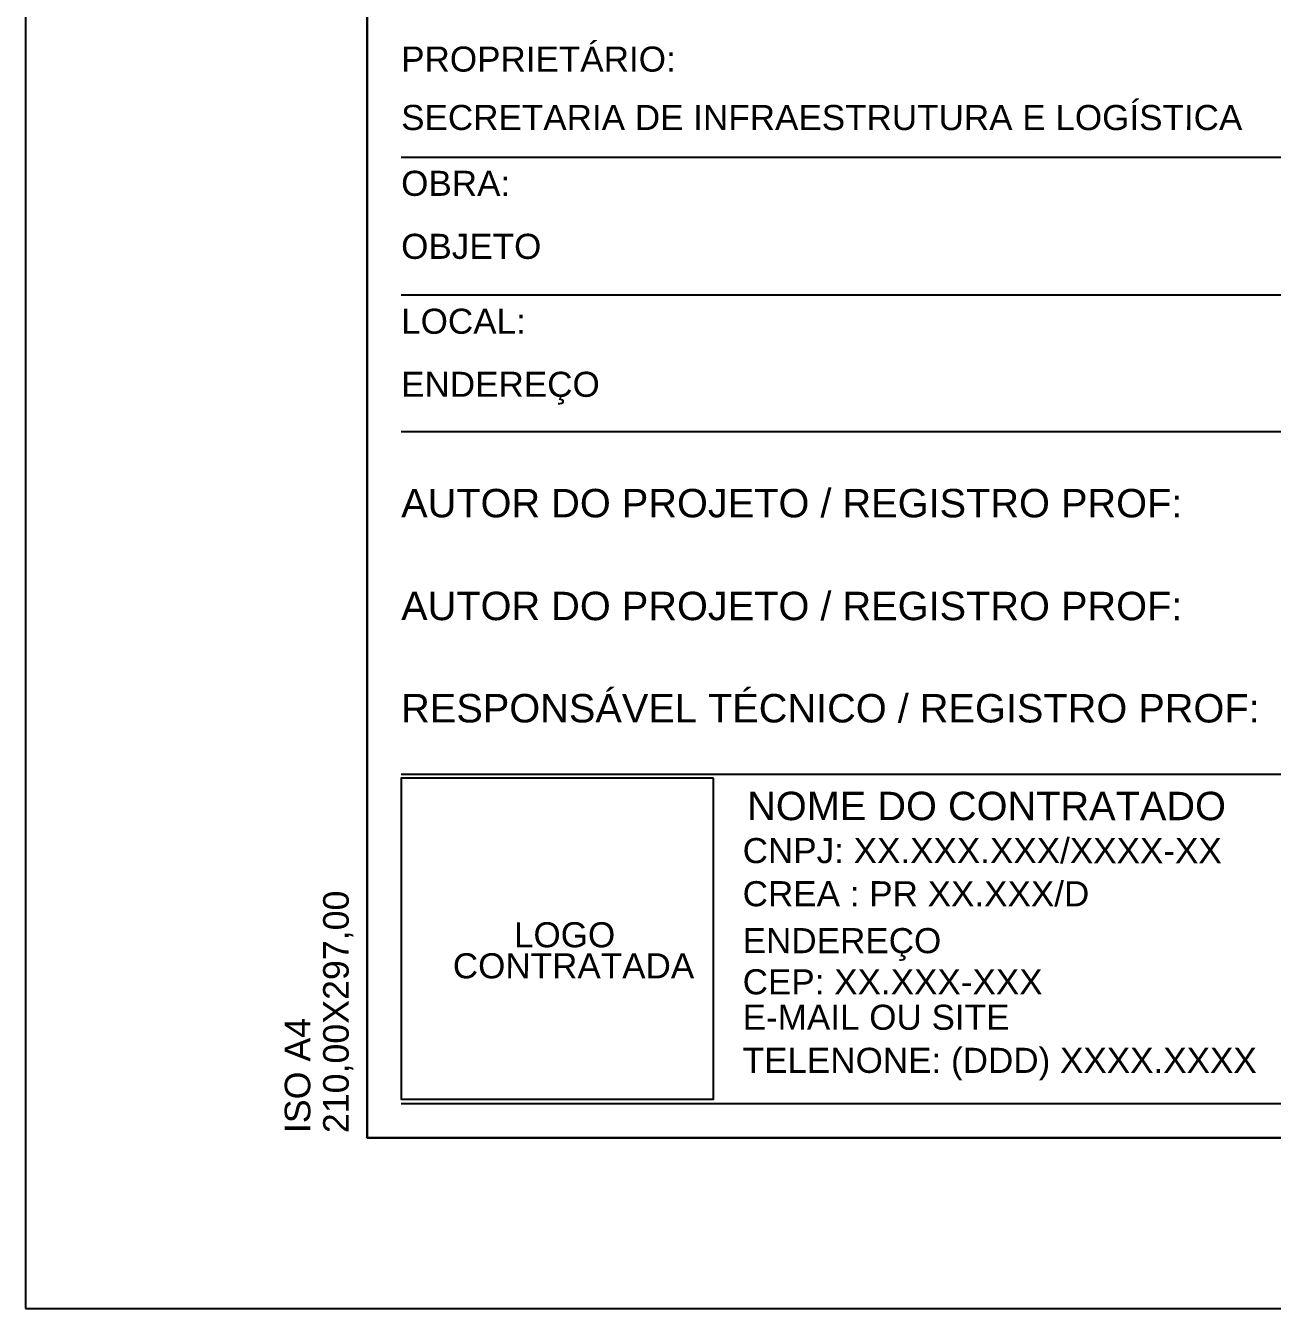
# Paper-space layout 'A4' of a CAD drawing. Header units: millimetres. Extents: x 277 to 487, y 39 to 336.
# Drawn here: x 276.9 to 349.9, y 39.1 to 114.2 of the extents above; entities that cross this region are included whole.
import ezdxf
from ezdxf.enums import TextEntityAlignment as Align

# ---------------------------------------------------------------- set-up
doc = ezdxf.new("R2010")
doc.units = ezdxf.units.MM
doc.layers.add('ARQ_Prancha', color=7, linetype='Continuous')
doc.styles.add('ARIAL', font='arial.ttf')
doc.styles.add('DES-ROMANS', font='arial.ttf')

psp = doc.layouts.new('A4')

# ---------------------------------------------------------------- linework, layer by layer
at = {"layer": 'ARQ_Prancha'}
for p, q in [((298.905, 106.537), (475.179, 106.537)), ((298.905, 98.454), (475.178, 98.454)), ((298.905, 90.452), (475.179, 90.452)), ((298.905, 70.377), (443.449, 70.377)), ((298.905, 51.065), (443.449, 51.065))]:
    psp.add_line(p, q, dxfattribs=at)
for points in [[(276.904, 39.065), (486.904, 39.065), (486.904, 336.065), (276.904, 336.065)], [(476.904, 49.065), (476.904, 326.065), (296.904, 326.065), (296.904, 49.065), (476.904, 49.065)], [(476.904, 49.065), (296.905, 49.065), (296.905, 138.081), (476.904, 138.081)], [(317.209, 70.126), (298.905, 70.127), (298.904, 51.315), (317.207, 51.315)]]:
    psp.add_lwpolyline(points, close=True, dxfattribs=at)

# ---------------------------------------------------------------- texts
at = {"layer": 'ARQ_Prancha', "style": 'ARIAL'}
for s, p in [('PROPRIETÁRIO:', (298.905, 112.277)), ('SECRETARIA DE INFRAESTRUTURA E LOGÍSTICA ', (298.905, 108.855)), ('OBRA:', (298.905, 104.997)), ('OBJETO', (298.905, 101.303)), ('LOCAL:', (298.905, 96.914)), ('ENDEREÇO', (298.905, 93.219)), ('LOGO ', (305.515, 60.958)), ('CONTRATADA', (301.932, 59.139))]:
    psp.add_text(s, height=1.47, rotation=359.99469, dxfattribs=at).set_placement(p, align=Align.MIDDLE_LEFT)
at = {"layer": 'ARQ_Prancha'}
for s, height, rotation, style, p in [('AUTOR DO PROJETO / REGISTRO PROF:  ', 1.666, 359.99469, 'ARIAL', (298.905, 85.423)), ('AUTOR DO PROJETO / REGISTRO PROF:', 1.666, 359.99469, 'ARIAL', (298.905, 79.396)), ('RESPONSÁVEL TÉCNICO / REGISTRO PROF:', 1.666, 359.99469, 'ARIAL', (298.905, 73.403)), ('NOME DO CONTRATADO', 1.666, 359.99469, 'ARIAL', (319.177, 67.675)), ('CNPJ: XX.XXX.XXX/XXXX-XX', 1.47, 359.99469, 'ARIAL', (318.914, 65.156)), ('CREA : PR XX.XXX/D', 1.47, 359.99469, 'ARIAL', (318.914, 62.63)), ('210,00X297,00', 1.5, 90, 'DES-ROMANS', (295.833, 49.333)), ('ENDEREÇO', 1.47, 359.99469, 'ARIAL', (318.914, 59.88)), ('CEP: XX.XXX-XXX', 1.47, 359.99469, 'ARIAL', (318.914, 57.467)), ('E-MAIL OU SITE', 1.47, 359.99469, 'ARIAL', (318.914, 55.391)), ('ISO A4', 1.5, 90, 'DES-ROMANS', (293.583, 49.333)), ('TELENONE: (DDD) XXXX.XXXX', 1.47, 359.99469, 'ARIAL', (318.914, 52.865))]:
    psp.add_text(s, height=height, rotation=rotation, dxfattribs=dict(at, style=style)).set_placement(p)

doc.saveas('drawing.dxf')
